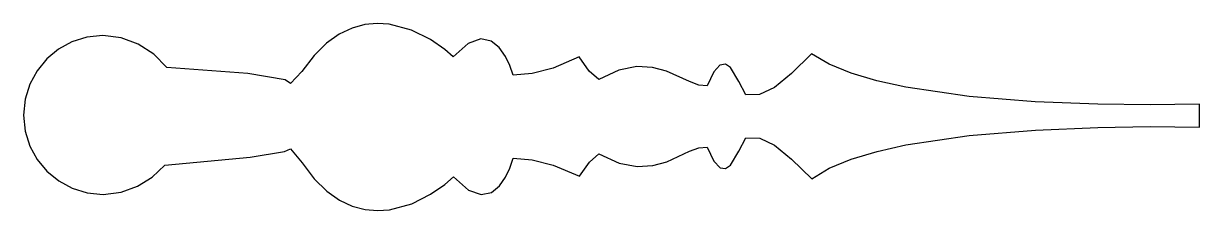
# Model space of a CAD drawing. Extents: x 0 to 4.15, y 0.06 to 0.72.
import ezdxf

# ---------------------------------------------------------------- set-up
doc = ezdxf.new("R2010")
doc.units = 0
doc.layers.get('0').update_dxf_attribs({"linetype": 'CONTINUOUS'})

msp = doc.modelspace()

# ---------------------------------------------------------------- linework, layer by layer
at = {"color": 0}
msp.add_lwpolyline([(0.9424, 0.2806), (0.9837, 0.2318), (1.0268, 0.1752), (1.0711, 0.1316), (1.1161, 0.0998), (1.1613, 0.0786), (1.2061, 0.0667), (1.25, 0.0628), (1.2925, 0.0658), (1.3712, 0.0869), (1.4378, 0.1201), (1.4884, 0.1553), (1.5187, 0.1823), (1.5716, 0.135), (1.6159, 0.119), (1.6523, 0.1264), (1.6812, 0.1497), (1.7028, 0.1813), (1.7178, 0.2132), (1.7293, 0.248), (1.7969, 0.2419), (1.8711, 0.2231), (1.9632, 0.1838), (1.9987, 0.2341), (2.0319, 0.2632), (2.1035, 0.2305), (2.1668, 0.2185), (2.2225, 0.2218), (2.2716, 0.2355), (2.3524, 0.2723), (2.3856, 0.2851), (2.4149, 0.2872), (2.4386, 0.2379), (2.4601, 0.2142), (2.4795, 0.2111), (2.4971, 0.2233), (2.527, 0.2724), (2.5511, 0.3195), (2.6002, 0.3193), (2.6529, 0.2937), (2.713, 0.2448), (2.7841, 0.175), (2.8457, 0.2127), (2.9234, 0.245), (3.0145, 0.2722), (3.1163, 0.2948), (3.3404, 0.3279), (3.5738, 0.3475), (3.794, 0.3571), (3.9788, 0.3597), (4.1534, 0.3579), (4.1533, 0.4395), (3.9787, 0.4371), (3.7938, 0.4391), (3.5736, 0.4478), (3.3402, 0.4666), (3.1159, 0.499), (3.0141, 0.5213), (2.9229, 0.5482), (2.8451, 0.5802), (2.7834, 0.6177), (2.7125, 0.5476), (2.6526, 0.4985), (2.5999, 0.4727), (2.5508, 0.4724), (2.5266, 0.5195), (2.4965, 0.5685), (2.4789, 0.5806), (2.4595, 0.5774), (2.438, 0.5537), (2.4146, 0.5042), (2.3852, 0.5062), (2.3519, 0.5189), (2.2711, 0.5555), (2.2219, 0.569), (2.1661, 0.5722), (2.1029, 0.5598), (2.0315, 0.5269), (1.9982, 0.5559), (1.9625, 0.6061), (1.8706, 0.5665), (1.7964, 0.5474), (1.7288, 0.5411), (1.7172, 0.5758), (1.7021, 0.6077), (1.6803, 0.6392), (1.6514, 0.6624), (1.615, 0.6698), (1.5707, 0.6535), (1.518, 0.6061), (1.4876, 0.633), (1.4369, 0.668), (1.3701, 0.7009), (1.2913, 0.7217), (1.2489, 0.7245), (1.205, 0.7205), (1.1602, 0.7084), (1.1151, 0.6871), (1.0703, 0.6551), (1.0261, 0.6114), (0.9832, 0.5545), (0.943, 0.5117), (0.9243, 0.5253), (0.7926, 0.5475), (0.5065, 0.5684), (0.46, 0.6164), (0.405, 0.6519), (0.3443, 0.674), (0.2805, 0.6817), (0.2239, 0.6759), (0.1712, 0.6595), (0.1235, 0.6334), (0.082, 0.599), (0.0477, 0.5574), (0.0219, 0.5096), (0.0056, 0.4569), (0, 0.4002), (0.0058, 0.3437), (0.0223, 0.291), (0.0483, 0.2433), (0.0827, 0.2018), (0.1243, 0.1675), (0.1721, 0.1417), (0.2248, 0.1254), (0.2815, 0.1198), (0.3443, 0.1277), (0.4028, 0.1484), (0.4549, 0.1807), (0.4986, 0.2232), (0.801, 0.2519), (0.9213, 0.2713), (0.9424, 0.2806)], close=True, dxfattribs=at)

doc.saveas('drawing.dxf')
